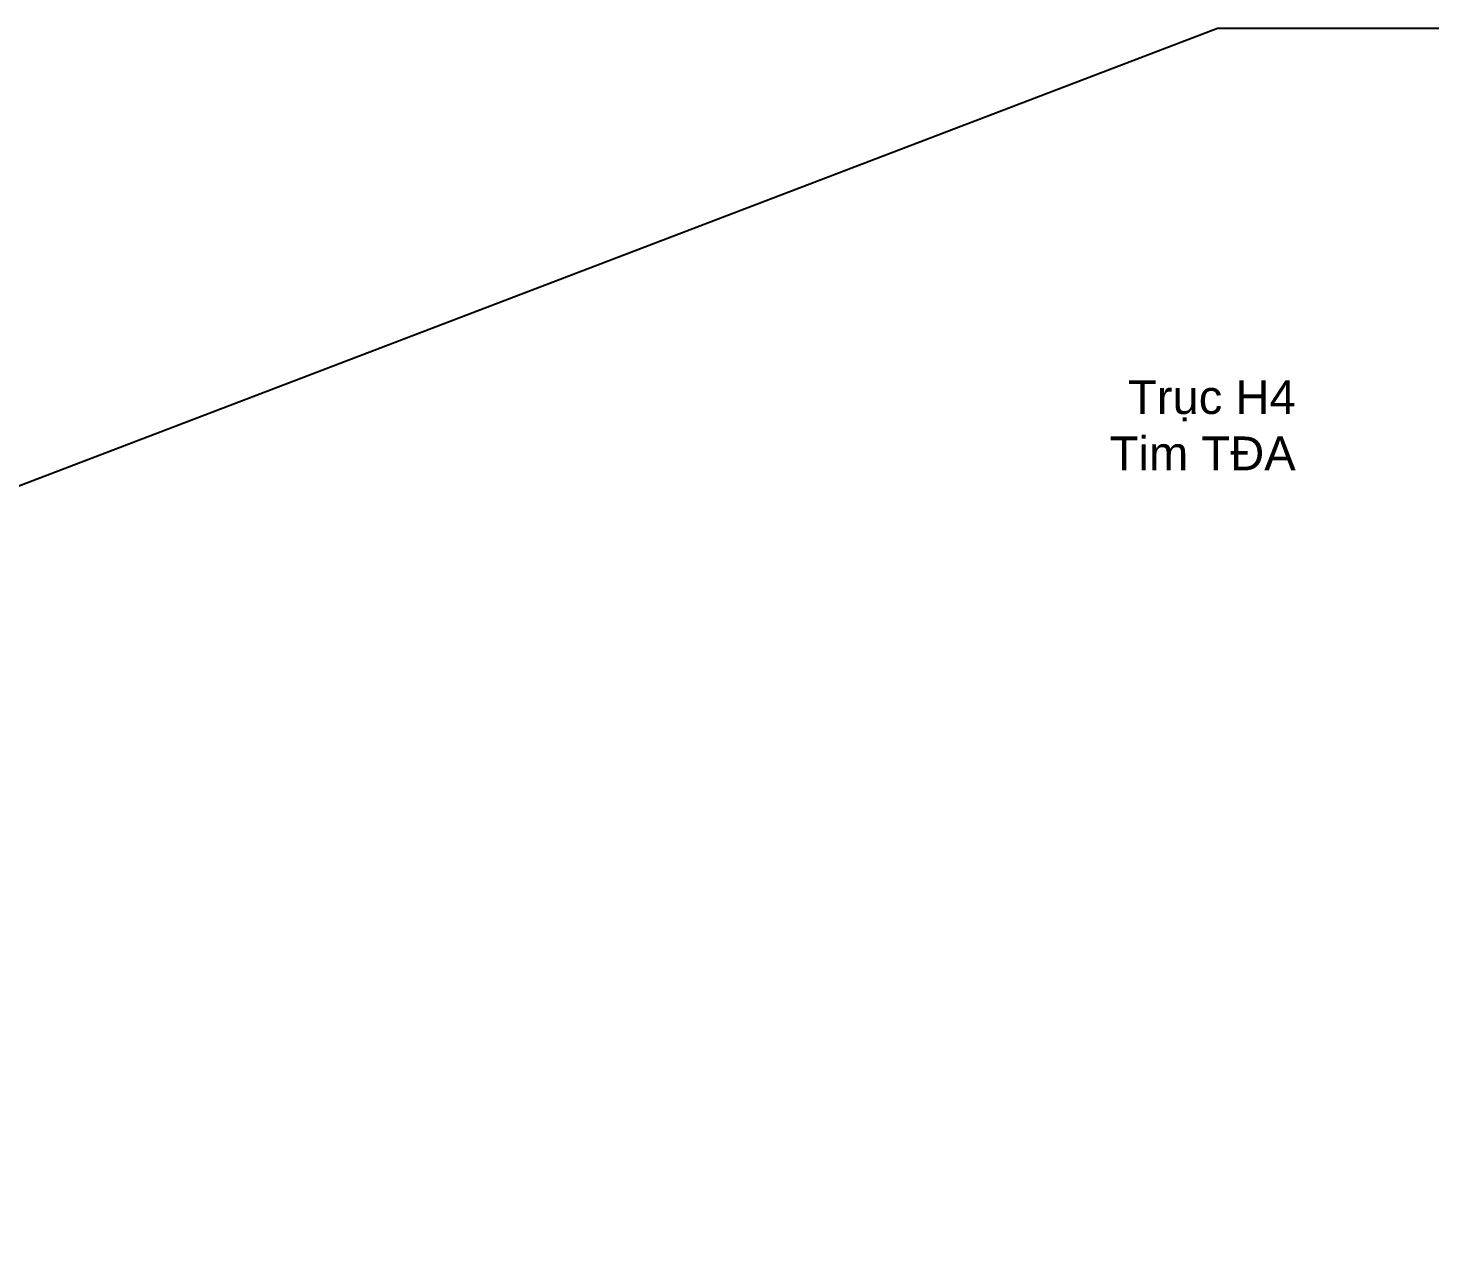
# Model space of a CAD drawing. Header units: inches. Extents: x 444671 to 463716, y 1783086 to 1794968.
# Drawn here: x 456599.1 to 456766.2, y 1787747.6 to 1787892.7 of the extents above; entities that cross this region are included whole.
import ezdxf

# ---------------------------------------------------------------- set-up
doc = ezdxf.new("R2010")
doc.units = ezdxf.units.IN
doc.header["$MEASUREMENT"] = 0
doc.layers.add('CTTRINH', color=4, linetype='Continuous')
doc.styles.add('vn', font='')
doc.styles.add('VNARIAL', font='')
doc.styles.get('vn').set_extended_font_data('.VnArial')
doc.styles.get('VNARIAL').set_extended_font_data('.VnArial')
doc.dimstyles.new('kt2000', dxfattribs={"dimscale": 0, "dimtxt": 4, "dimasz": 3, "dimexe": 2.5, "dimexo": 0, "dimgap": 1.3, "dimtad": 1, "dimzin": 0, "dimdsep": 46, "dimtxsty": 'VNARIAL', "dimblk1": 'OBLIQUE', "dimblk2": 'OBLIQUE', "dimsah": 1, "dimcen": 0.8, "dimdle": 2.5, "dimclrd": 256, "dimclre": 256, "dimclrt": 256, "dimaunit": 1, "dimadec": 1, "dimazin": 0, "dimtfac": 1, "dimtofl": 0, "dimtmove": 1, "dimatfit": 3, "dimfxl": 0, "dimtolj": 1, "dimtzin": 0, "dimarcsym": 0})

# ---------------------------------------------------------------- blocks, each defined once
blk = doc.blocks.new('_Oblique')
at = {"color": 0, "linetype": 'ByBlock', "lineweight": -2}
blk.add_line((-0.5, -0.5), (0.5, 0.5), dxfattribs=at)

msp = doc.modelspace()

# ---------------------------------------------------------------- texts
at = {"layer": 'CTTRINH', "color": 7, "lineweight": 13, "insert": (456749.2816, 1787845.6636), "char_height": 4, "attachment_point": 6, "style": 'vn'}
msp.add_mtext('Trôc H4\\PTim T§A', dxfattribs=at)

# ---------------------------------------------------------------- leaders
at = {"layer": 'CTTRINH', "annotation_type": 0, "has_hookline": 1, "hookline_direction": 0, "text_width": 21.912}
msp.add_leader([(456360.1145, 1787747.6429), (456740.0175, 1787892.6896), (456743.0175, 1787892.6896)], dimstyle='kt2000', override={"dimscale": 1, "dimarcsym": 1}, dxfattribs=at)

doc.saveas('drawing.dxf')
